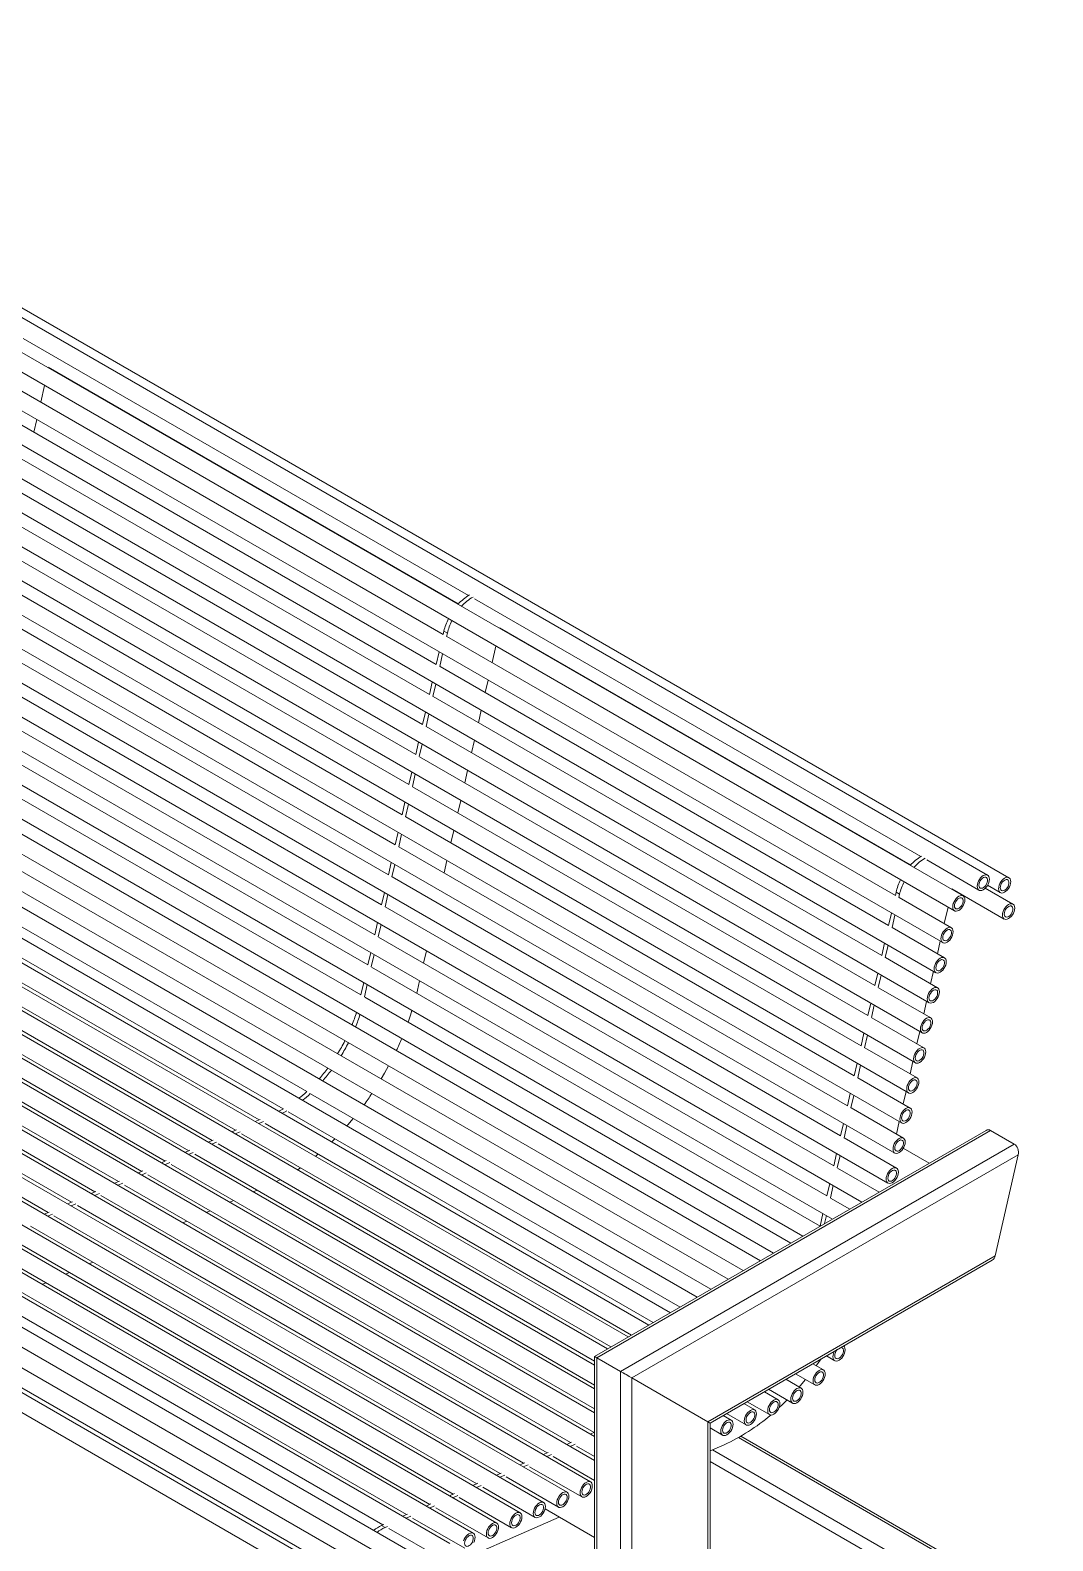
# Model space of a CAD drawing. Header units: inches. Extents: x -2 to 177, y 6 to 130.
# Drawn here: x 149.85 to 171.63, y 44.37 to 76.55 of the extents above; entities that cross this region are included whole.
import ezdxf

# ---------------------------------------------------------------- set-up
doc = ezdxf.new("R2010")
doc.units = ezdxf.units.IN
doc.layers.add('ZANO_R', color=7, linetype='Continuous', lineweight=0)

msp = doc.modelspace()

# ---------------------------------------------------------------- linework, layer by layer
at = {"layer": 'ZANO_R'}
for p, q in [((170.2392, 58.54902), (139.05989, 76.54845)), ((170.69385, 58.4957), (139.51454, 76.49513)), ((169.7182, 58.10916), (138.53889, 76.10859)), ((138.35518, 75.79036), (169.53448, 57.79093)), ((138.10426, 75.11196), (169.28357, 57.11253)), ((137.95837, 74.47177), (169.13768, 56.47234)), ((137.81248, 73.83158), (168.99178, 55.83215)), ((137.66658, 73.19139), (168.84589, 55.19196)), ((137.52069, 72.5512), (168.7, 54.55177)), ((137.3748, 71.91101), (168.55411, 53.91158)), ((137.22891, 71.27082), (168.40822, 53.27139)), ((137.08302, 70.63063), (168.26233, 52.6312)), ((136.93713, 69.99044), (168.11644, 51.99101)), ((149.69615, 69.98399), (159.18399, 64.50677)), ((136.79124, 69.35025), (167.56197, 51.58669)), ((158.64283, 63.67958), (149.10793, 69.18396)), ((150.23469, 69.36924), (158.96758, 64.32786)), ((150.23666, 69.35561), (150.23918, 69.36665)), ((150.07086, 68.62807), (150.15121, 68.98065)), ((136.64535, 68.71006), (166.93454, 51.22448)), ((158.49694, 63.03939), (148.96204, 68.54377)), ((149.92497, 67.98788), (149.98541, 68.25312)), ((136.49945, 68.06987), (166.30712, 50.86228)), ((158.35105, 62.3992), (148.81615, 67.90358)), ((136.35362, 67.43079), (165.68068, 50.50064)), ((158.20516, 61.75901), (148.67026, 67.26339)), ((165.39867, 50.33784), (136.32181, 67.12356)), ((136.1381, 66.80533), (165.03119, 50.1257)), ((158.05927, 61.11882), (148.52437, 66.6232)), ((164.71366, 49.94239), (135.98727, 66.52578)), ((164.05478, 49.56203), (135.56384, 66.0095)), ((135.80356, 66.20755), (164.34617, 49.73025)), ((157.91338, 60.47863), (148.37848, 65.98301)), ((163.02422, 48.9671), (134.59833, 65.37702)), ((163.48136, 49.231), (135.08963, 65.62119)), ((157.76749, 59.83844), (148.23258, 65.34282)), ((162.58482, 48.71344), (134.09886, 65.15804)), ((161.86808, 48.11258), (133.0999, 64.7201)), ((162.14543, 48.45979), (133.59938, 64.93907)), ((157.6216, 59.19825), (148.08669, 64.70263)), ((161.86808, 47.60526), (132.60043, 64.50112)), ((159.30977, 64.43417), (168.81617, 58.94623)), ((161.86808, 46.59064), (131.60148, 64.06317)), ((161.86808, 47.09795), (132.10095, 64.28215)), ((157.4757, 58.55806), (147.9408, 64.06244)), ((161.86808, 46.08332), (131.102, 63.8442)), ((158.65815, 63.74677), (158.64279, 63.67936)), ((158.73238, 63.70391), (158.65815, 63.74677)), ((159.84832, 63.81941), (168.59975, 58.76732)), ((159.85028, 63.80578), (159.8528, 63.81683)), ((161.28236, 45.40682), (130.10305, 63.40625)), ((161.78183, 45.62579), (130.60252, 63.62523)), ((157.32981, 57.91787), (147.79491, 63.42225)), ((158.73238, 63.70391), (158.71702, 63.63651)), ((168.27501, 58.11904), (158.72155, 63.63414)), ((159.68448, 63.07825), (159.76483, 63.43083)), ((160.78288, 45.18785), (129.60357, 63.18728)), ((158.55739, 63.30462), (158.49689, 63.03917)), ((158.63162, 63.26177), (158.57113, 62.99632)), ((159.78393, 44.7499), (128.60462, 62.74933)), ((160.2834, 44.96887), (129.1041, 62.96831)), ((157.18392, 57.27768), (147.64902, 62.78206)), ((168.12912, 57.47885), (158.57566, 62.99395)), ((159.28445, 44.53093), (128.10514, 62.53036)), ((158.4115, 62.66443), (158.351, 62.39898)), ((158.48573, 62.62158), (158.42524, 62.35613)), ((159.53859, 62.43806), (159.59904, 62.70329)), ((158.78498, 44.31195), (127.60567, 62.31138)), ((157.03803, 56.63749), (147.50313, 62.14187)), ((167.98323, 56.83866), (158.42977, 62.35376)), ((158.26104, 43.9588), (127.08173, 61.95823)), ((158.2656, 62.02424), (158.20511, 61.75879)), ((158.33984, 61.98139), (158.27935, 61.71594)), ((159.3927, 61.79787), (159.45314, 62.0631)), ((126.89802, 61.64), (158.07733, 43.64057)), ((156.89237, 55.99831), (147.3573, 61.50279)), ((167.83734, 56.19847), (158.28388, 61.71357)), ((158.11971, 61.38405), (158.05922, 61.1186)), ((158.19395, 61.3412), (158.13346, 61.07575)), ((159.24681, 61.15768), (159.30725, 61.42291)), ((126.57819, 60.96048), (157.7575, 42.96105)), ((167.69145, 55.55828), (158.13799, 61.07338)), ((157.97382, 60.74386), (157.91333, 60.47841)), ((158.04806, 60.70101), (157.98756, 60.43556)), ((159.10092, 60.51749), (159.16136, 60.78272)), ((126.6457, 60.39177), (157.82501, 42.39234)), ((167.54556, 54.91809), (157.9921, 60.43319)), ((157.82793, 60.10367), (157.76744, 59.83822)), ((157.90217, 60.06082), (157.84167, 59.79537)), ((158.95503, 59.8773), (159.01547, 60.14253)), ((167.39967, 54.2779), (157.8462, 59.793)), ((146.20009, 59.44504), (155.73746, 53.93923)), ((157.68204, 59.46348), (157.62155, 59.19803)), ((157.75627, 59.42063), (157.69578, 59.15518)), ((158.80914, 59.23711), (158.86958, 59.50234)), ((145.72589, 59.05673), (155.23118, 53.56944)), ((167.25377, 53.63771), (157.70031, 59.15281)), ((144.73511, 58.59358), (154.22124, 53.11735)), ((145.23458, 58.81255), (154.72071, 53.33633)), ((157.53615, 58.82329), (157.47565, 58.55784)), ((157.61038, 58.78044), (157.54989, 58.51499)), ((158.66324, 58.59692), (158.72369, 58.86215)), ((168.94194, 58.87363), (170.05549, 58.23079)), ((144.23563, 58.37461), (153.72176, 52.89838)), ((167.10788, 52.99752), (157.55442, 58.51262)), ((169.48049, 58.25888), (170.59404, 57.61604)), ((169.48246, 58.24524), (169.48498, 58.25629)), ((170.77775, 57.93427), (170.19048, 58.2733)), ((170.23791, 58.33462), (170.51014, 58.17746)), ((143.23668, 57.93666), (152.72281, 52.46043)), ((143.73615, 58.15563), (153.22229, 52.67941)), ((157.39026, 58.1831), (157.32976, 57.91765)), ((157.46449, 58.14025), (157.404, 57.8748)), ((168.29033, 58.18623), (168.27496, 58.11882)), ((168.36456, 58.14338), (168.29033, 58.18623)), ((168.36456, 58.14338), (168.3492, 58.07597)), ((169.46728, 57.43076), (168.35373, 58.0736)), ((142.7372, 57.71769), (152.22333, 52.24146)), ((166.96199, 52.35733), (157.40853, 57.87243)), ((168.18957, 57.74408), (168.12907, 57.47863)), ((168.2638, 57.70123), (168.20331, 57.43578)), ((169.31666, 57.51771), (169.39701, 57.87029)), ((141.73825, 57.27974), (151.22438, 51.80351)), ((142.23773, 57.49871), (151.72386, 52.02248)), ((157.24436, 57.54291), (157.18387, 57.27746)), ((157.3186, 57.50006), (157.25811, 57.23461)), ((169.32139, 56.79057), (168.20784, 57.43341)), ((141.23877, 57.06076), (150.72491, 51.58454)), ((166.8161, 51.71714), (157.26264, 57.23224)), ((168.04367, 57.10389), (167.98318, 56.83844)), ((168.11791, 57.06104), (168.05742, 56.79559)), ((169.17077, 56.87752), (169.23121, 57.14275)), ((140.7393, 56.84179), (150.22543, 51.36556)), ((157.09847, 56.90272), (157.03798, 56.63727)), ((157.17271, 56.85987), (157.11222, 56.59442)), ((158.22557, 56.67635), (158.28601, 56.94158)), ((169.1755, 56.15038), (168.06195, 56.79322)), ((166.67021, 51.07695), (157.11675, 56.59205)), ((167.89778, 56.4637), (167.83729, 56.19825)), ((167.97202, 56.42085), (167.91153, 56.1554)), ((169.02488, 56.23733), (169.08532, 56.50256)), ((156.95258, 56.26254), (156.89232, 55.99811)), ((157.02682, 56.21968), (156.96656, 55.95525)), ((158.07931, 56.03637), (158.09464, 56.10181)), ((158.09464, 56.10181), (158.14012, 56.30139)), ((169.0296, 55.51019), (167.91606, 56.15303)), ((166.04816, 50.71278), (156.97092, 55.95296)), ((167.75189, 55.82351), (167.6914, 55.55806)), ((167.82613, 55.78066), (167.76564, 55.51521)), ((168.87899, 55.59714), (168.93943, 55.86237)), ((168.88371, 54.87), (167.77017, 55.51284)), ((167.606, 55.18332), (167.54551, 54.91787)), ((167.68024, 55.14047), (167.61974, 54.87502)), ((168.7331, 54.95695), (168.79354, 55.22218)), ((168.73782, 54.22981), (167.62427, 54.87265)), ((167.46011, 54.54313), (167.39962, 54.27768)), ((167.53435, 54.50028), (167.47385, 54.23483)), ((168.58721, 54.31676), (168.64765, 54.58199)), ((168.59193, 53.58962), (167.47838, 54.23246)), ((155.81371, 53.89521), (163.6873, 49.34989)), ((167.31422, 53.90295), (167.25372, 53.63749)), ((167.38845, 53.86009), (167.32796, 53.59464)), ((168.44131, 53.67657), (168.50176, 53.9418)), ((155.33951, 53.50691), (163.11387, 49.01886)), ((168.44604, 52.94943), (167.33249, 53.59227)), ((154.24316, 53.12696), (154.13949, 53.08151)), ((154.74264, 53.34594), (154.63897, 53.30049)), ((154.81687, 53.30308), (154.7132, 53.25763)), ((154.8482, 53.26273), (162.65674, 48.75496)), ((170.20781, 53.1141), (161.86808, 48.29968)), ((161.91728, 48.27128), (170.30234, 53.11187)), ((167.16833, 53.26276), (167.10783, 52.9973)), ((167.24256, 53.2199), (167.18207, 52.95445)), ((168.29542, 53.03638), (168.35587, 53.30161)), ((170.80714, 52.82045), (170.30234, 53.11187)), ((153.74368, 52.90799), (153.64002, 52.86254)), ((153.81792, 52.86513), (153.71425, 52.81968)), ((153.84925, 52.82478), (161.86808, 48.19561)), ((154.3174, 53.08411), (154.21373, 53.03866)), ((154.34873, 53.04375), (162.21734, 48.5013)), ((156.26905, 52.86678), (156.33525, 52.93207)), ((162.42209, 47.97986), (170.80714, 52.82045)), ((168.30015, 52.30924), (167.1866, 52.95208)), ((170.85857, 52.76996), (170.85869, 52.7699)), ((170.85862, 52.76988), (170.85869, 52.7699)), ((170.85869, 52.7699), (170.85879, 52.76962)), ((152.74473, 52.47004), (152.64106, 52.42459)), ((153.24421, 52.68902), (153.14054, 52.64357)), ((153.31844, 52.64616), (153.21478, 52.60071)), ((153.34978, 52.60581), (161.86808, 47.68829)), ((162.65964, 47.8427), (170.88993, 52.59394)), ((167.02243, 52.62257), (166.96194, 52.35712)), ((167.09667, 52.57971), (167.03618, 52.31426)), ((168.99646, 52.4148), (168.44398, 52.73374)), ((170.39953, 50.44203), (170.88993, 52.59394)), ((170.89172, 52.68383), (170.89822, 52.6669)), ((170.89413, 52.66597), (170.89822, 52.6669)), ((170.89822, 52.6669), (170.89504, 52.65296)), ((152.24526, 52.25107), (152.14159, 52.20562)), ((152.31949, 52.20821), (152.21582, 52.16276)), ((152.35082, 52.16786), (161.85551, 46.68092)), ((152.81897, 52.42719), (152.7153, 52.38174)), ((152.8503, 52.38683), (161.86808, 47.18098)), ((167.92945, 51.79883), (167.04071, 52.31189)), ((151.2463, 51.81312), (151.14264, 51.76767)), ((151.74578, 52.03209), (151.64211, 51.98665)), ((151.82002, 51.98924), (151.71635, 51.94379)), ((151.85135, 51.94889), (161.35604, 46.46195)), ((154.59617, 51.80325), (154.67792, 51.83909)), ((166.87654, 51.98238), (166.81605, 51.71693)), ((166.95078, 51.93952), (166.89029, 51.67407)), ((150.74683, 51.59415), (150.64316, 51.5487)), ((150.82106, 51.55129), (150.7174, 51.50584)), ((150.8524, 51.51094), (160.35709, 46.024)), ((151.32054, 51.77027), (151.21687, 51.72482)), ((151.35187, 51.72991), (160.85656, 46.24297)), ((154.0967, 51.58427), (154.17844, 51.62011)), ((167.30202, 51.43663), (166.89482, 51.6717)), ((150.24735, 51.37517), (150.14368, 51.32972)), ((150.32159, 51.33232), (150.21792, 51.28687)), ((150.35292, 51.29197), (159.85761, 45.80502)), ((153.09775, 51.14633), (153.17949, 51.18216)), ((153.59722, 51.3653), (153.67897, 51.40114)), ((166.73065, 51.34219), (166.67016, 51.07674)), ((166.80489, 51.29933), (166.76561, 51.12696)), ((149.35397, 50.85402), (158.85866, 45.36708)), ((149.85344, 51.07299), (159.35813, 45.58605)), ((148.85449, 50.63504), (158.35918, 45.1481)), ((147.85554, 50.1971), (157.36023, 44.71016)), ((148.35502, 50.41607), (157.85971, 44.92913)), ((151.09984, 50.27043), (151.18159, 50.30627)), ((164.278, 46.90814), (170.39953, 50.44203)), ((164.3272, 46.87972), (170.33929, 50.35043)), ((150.60037, 50.05146), (150.68211, 50.0873)), ((150.10089, 49.83248), (150.18264, 49.86832)), ((156.74834, 43.96791), (147.19548, 49.48265)), ((156.70677, 43.46217), (147.26299, 48.91394)), ((161.86808, 48.29968), (161.86808, 35.84267)), ((162.42209, 47.97986), (161.91728, 48.27128)), ((161.91728, 35.73392), (161.91728, 48.27128)), ((166.80558, 48.31046), (166.98287, 48.20812)), ((162.42209, 35.4425), (162.42209, 47.97986)), ((166.74315, 48.01007), (166.51419, 48.14224)), ((164.278, 46.90814), (162.65964, 47.8427)), ((162.65964, 35.57967), (162.65964, 47.8427)), ((166.26894, 47.62176), (165.94077, 47.81121)), ((166.1467, 47.9301), (166.55944, 47.69183)), ((165.11615, 47.33517), (165.59393, 47.05935)), ((165.77764, 47.37758), (165.48363, 47.54731)), ((165.57328, 47.59907), (166.08523, 47.30353)), ((164.77869, 46.93964), (164.60484, 47.04)), ((164.67675, 47.08151), (165.09445, 46.84038)), ((165.27816, 47.15861), (165.04423, 47.29366)), ((161.86808, 46.68643), (161.77377, 46.64508)), ((164.3272, 46.87972), (164.278, 46.90814)), ((164.278, 38.38274), (164.278, 46.90814)), ((164.3272, 38.54829), (164.3272, 46.87972)), ((164.3272, 46.77599), (164.59498, 46.62141)), ((161.37796, 46.47156), (161.27429, 46.42611)), ((161.4522, 46.4287), (161.34853, 46.38325)), ((161.48353, 46.38835), (161.86808, 46.16635)), ((161.86808, 46.61103), (161.848, 46.60223)), ((164.3272, 46.28604), (164.63028, 46.41892)), ((164.93355, 46.57055), (171.45982, 42.80301)), ((171.62778, 42.76285), (164.98301, 46.59879)), ((160.37901, 46.03361), (160.27534, 45.98816)), ((160.87848, 46.25258), (160.77481, 46.20713)), ((160.95272, 46.20973), (160.84905, 46.16428)), ((160.98405, 46.16937), (161.86808, 45.65904)), ((164.3272, 46.06345), (170.16343, 42.69426)), ((164.3781, 46.30836), (170.4502, 42.80301)), ((159.87953, 45.81463), (159.77586, 45.76919)), ((159.95377, 45.77178), (159.8501, 45.72633)), ((159.9851, 45.73143), (161.09865, 45.08859)), ((160.45324, 45.99075), (160.34958, 45.9453)), ((160.48457, 45.9504), (161.59812, 45.30756)), ((158.88058, 45.37669), (158.77691, 45.33124)), ((159.38005, 45.59566), (159.27639, 45.55021)), ((159.45429, 45.55281), (159.35062, 45.50736)), ((159.48562, 45.51245), (160.59917, 44.86962)), ((158.3811, 45.15771), (158.27743, 45.11227)), ((158.45534, 45.11486), (158.35167, 45.06941)), ((158.48667, 45.07451), (159.60022, 44.43167)), ((158.95482, 45.33383), (158.85115, 45.28838)), ((158.98615, 45.29348), (160.09969, 44.65064)), ((160.81388, 45.05089), (161.86808, 44.44231)), ((157.7373, 43.39699), (161.11427, 44.87748)), ((157.88163, 44.93874), (157.77796, 44.89329)), ((157.95586, 44.89588), (157.8522, 44.85044)), ((157.98719, 44.85553), (159.10074, 44.2127)), ((157.38215, 44.71977), (157.32956, 44.69671)), ((157.40379, 44.65385), (157.32956, 44.69671)), ((157.45639, 44.67691), (157.40379, 44.65385)), ((157.48772, 44.63656), (158.60127, 43.99372))]:
    msp.add_line(p, q, dxfattribs=at)
at = {"layer": 'ZANO_R', "flags": 128}
for points in [[(170.01743, 58.31491), (170.02069, 58.28341), (170.0303, 58.25724), (170.04578, 58.23773), (170.06635, 58.22585), (170.09098, 58.2222), (170.11844, 58.22696), (170.14735, 58.23989), (170.17626, 58.26034), (170.20371, 58.28728), (170.22835, 58.31938), (170.24892, 58.35501), (170.2644, 58.39238), (170.274, 58.42964), (170.27726, 58.4649), (170.274, 58.49641), (170.2644, 58.52257), (170.24892, 58.54208), (170.22835, 58.55395), (170.20371, 58.55761), (170.17626, 58.55285), (170.14735, 58.53992), (170.11844, 58.51948), (170.09098, 58.49253), (170.06635, 58.46043), (170.04578, 58.42481), (170.0303, 58.38743), (170.02069, 58.35017), (170.01743, 58.31491)], [(170.05455, 58.33634), (170.05799, 58.30941), (170.06806, 58.28846), (170.08401, 58.27503), (170.10465, 58.27012), (170.12847, 58.27409), (170.15368, 58.28665), (170.17842, 58.30687), (170.20086, 58.33325), (170.21933, 58.36383), (170.23246, 58.39635), (170.23928, 58.42838), (170.23928, 58.45757), (170.23246, 58.48173), (170.21933, 58.49908), (170.20086, 58.50834), (170.17842, 58.50881), (170.15368, 58.50047), (170.12847, 58.48392), (170.10465, 58.4604), (170.08401, 58.43166), (170.06806, 58.39981), (170.05799, 58.36723), (170.05455, 58.33634)], [(170.47208, 58.26158), (170.47534, 58.23008), (170.48495, 58.20392), (170.50042, 58.18441), (170.52099, 58.17253), (170.54563, 58.16888), (170.57309, 58.17363), (170.60199, 58.18656), (170.6309, 58.20701), (170.65836, 58.23396), (170.68299, 58.26605), (170.70356, 58.30168), (170.71904, 58.33906), (170.72865, 58.37632), (170.73191, 58.41158), (170.72865, 58.44308), (170.71904, 58.46924), (170.70356, 58.48875), (170.68299, 58.50063), (170.65836, 58.50428), (170.6309, 58.49953), (170.60199, 58.4866), (170.57309, 58.46615), (170.54563, 58.4392), (170.52099, 58.40711), (170.50042, 58.37148), (170.48495, 58.3341), (170.47534, 58.29684), (170.47208, 58.26158)], [(170.5092, 58.28301), (170.51264, 58.25609), (170.52271, 58.23513), (170.53866, 58.2217), (170.5593, 58.21679), (170.58311, 58.22077), (170.60833, 58.23333), (170.63307, 58.25355), (170.65551, 58.27993), (170.67398, 58.31051), (170.68711, 58.34302), (170.69392, 58.37506), (170.69392, 58.40424), (170.68711, 58.42841), (170.67398, 58.44576), (170.65551, 58.45502), (170.63307, 58.45549), (170.60833, 58.44714), (170.58311, 58.4306), (170.5593, 58.40708), (170.53866, 58.37833), (170.52271, 58.34649), (170.51264, 58.31391), (170.5092, 58.28301)], [(169.49643, 57.87504), (169.49968, 57.84354), (169.50929, 57.81738), (169.52477, 57.79787), (169.54534, 57.78599), (169.56997, 57.78234), (169.59743, 57.78709), (169.62634, 57.80002), (169.65525, 57.82047), (169.68271, 57.84742), (169.70734, 57.87951), (169.72791, 57.91514), (169.74339, 57.95252), (169.753, 57.98978), (169.75625, 58.02504), (169.753, 58.05654), (169.74339, 58.0827), (169.72791, 58.10221), (169.70734, 58.11409), (169.68271, 58.11774), (169.65525, 58.11299), (169.62634, 58.10006), (169.59743, 58.07961), (169.56997, 58.05266), (169.54534, 58.02057), (169.52477, 57.98494), (169.50929, 57.94756), (169.49968, 57.91031), (169.49643, 57.87504)], [(169.53354, 57.89647), (169.53699, 57.86955), (169.54705, 57.84859), (169.563, 57.83516), (169.58365, 57.83025), (169.60746, 57.83423), (169.63267, 57.84679), (169.65741, 57.86701), (169.67985, 57.89339), (169.69832, 57.92397), (169.71145, 57.95648), (169.71827, 57.98852), (169.71827, 58.0177), (169.71145, 58.04187), (169.69832, 58.05922), (169.67985, 58.06848), (169.65741, 58.06895), (169.63267, 58.0606), (169.60746, 58.04406), (169.58365, 58.02054), (169.563, 57.99179), (169.54705, 57.95995), (169.53699, 57.92737), (169.53354, 57.89647)], [(170.55598, 57.70016), (170.55924, 57.66866), (170.56885, 57.64249), (170.58433, 57.62298), (170.6049, 57.6111), (170.62953, 57.60745), (170.65699, 57.61221), (170.6859, 57.62514), (170.7148, 57.64559), (170.74226, 57.67253), (170.7669, 57.70463), (170.78747, 57.74026), (170.80294, 57.77763), (170.81255, 57.81489), (170.81581, 57.85015), (170.81255, 57.88166), (170.80294, 57.90782), (170.78747, 57.92733), (170.7669, 57.9392), (170.74226, 57.94286), (170.7148, 57.9381), (170.6859, 57.92517), (170.65699, 57.90473), (170.62953, 57.87778), (170.6049, 57.84568), (170.58433, 57.81006), (170.56885, 57.77268), (170.55924, 57.73542), (170.55598, 57.70016)], [(170.5931, 57.72159), (170.59654, 57.69466), (170.60661, 57.67371), (170.62256, 57.66028), (170.6432, 57.65537), (170.66702, 57.65934), (170.69223, 57.6719), (170.71697, 57.69212), (170.73941, 57.7185), (170.75788, 57.74908), (170.77101, 57.7816), (170.77783, 57.81363), (170.77783, 57.84282), (170.77101, 57.86698), (170.75788, 57.88433), (170.73941, 57.89359), (170.71697, 57.89406), (170.69223, 57.88572), (170.66702, 57.86917), (170.6432, 57.84565), (170.62256, 57.81691), (170.60661, 57.78506), (170.59654, 57.75248), (170.5931, 57.72159)], [(169.24551, 57.19665), (169.24877, 57.16514), (169.25837, 57.13898), (169.27385, 57.11947), (169.29442, 57.10759), (169.31906, 57.10394), (169.34651, 57.1087), (169.37542, 57.12163), (169.40433, 57.14207), (169.43179, 57.16902), (169.45642, 57.20111), (169.47699, 57.23674), (169.49247, 57.27412), (169.50208, 57.31138), (169.50534, 57.34664), (169.50208, 57.37814), (169.49247, 57.40431), (169.47699, 57.42382), (169.45642, 57.4357), (169.43179, 57.43935), (169.40433, 57.43459), (169.37542, 57.42166), (169.34651, 57.40121), (169.31906, 57.37427), (169.29442, 57.34217), (169.27385, 57.30654), (169.25837, 57.26917), (169.24877, 57.23191), (169.24551, 57.19665)], [(169.28263, 57.21807), (169.28607, 57.19115), (169.29614, 57.1702), (169.31209, 57.15677), (169.33273, 57.15186), (169.35654, 57.15583), (169.38176, 57.16839), (169.4065, 57.18861), (169.42894, 57.21499), (169.44741, 57.24557), (169.46054, 57.27809), (169.46735, 57.31012), (169.46735, 57.33931), (169.46054, 57.36347), (169.44741, 57.38082), (169.42894, 57.39008), (169.4065, 57.39055), (169.38176, 57.38221), (169.35654, 57.36566), (169.33273, 57.34214), (169.31209, 57.31339), (169.29614, 57.28155), (169.28607, 57.24897), (169.28263, 57.21807)], [(169.09962, 56.55646), (169.10288, 56.52495), (169.11248, 56.49879), (169.12796, 56.47928), (169.14853, 56.4674), (169.17316, 56.46375), (169.20062, 56.46851), (169.22953, 56.48144), (169.25844, 56.50188), (169.2859, 56.52883), (169.31053, 56.56092), (169.3311, 56.59655), (169.34658, 56.63393), (169.35619, 56.67119), (169.35945, 56.70645), (169.35619, 56.73795), (169.34658, 56.76412), (169.3311, 56.78363), (169.31053, 56.79551), (169.2859, 56.79916), (169.25844, 56.7944), (169.22953, 56.78147), (169.20062, 56.76102), (169.17316, 56.73408), (169.14853, 56.70198), (169.12796, 56.66635), (169.11248, 56.62898), (169.10288, 56.59172), (169.09962, 56.55646)], [(169.13674, 56.57788), (169.14018, 56.55096), (169.15025, 56.53001), (169.16619, 56.51658), (169.18684, 56.51167), (169.21065, 56.51564), (169.23586, 56.5282), (169.26061, 56.54842), (169.28305, 56.5748), (169.30151, 56.60538), (169.31464, 56.6379), (169.32146, 56.66993), (169.32146, 56.69912), (169.31464, 56.72328), (169.30151, 56.74064), (169.28305, 56.74989), (169.26061, 56.75036), (169.23586, 56.74202), (169.21065, 56.72547), (169.18684, 56.70195), (169.16619, 56.6732), (169.15025, 56.64136), (169.14018, 56.60878), (169.13674, 56.57788)], [(168.95373, 55.91627), (168.95698, 55.88477), (168.96659, 55.8586), (168.98207, 55.83909), (169.00264, 55.82722), (169.02727, 55.82356), (169.05473, 55.82832), (169.08364, 55.84125), (169.11255, 55.8617), (169.14001, 55.88864), (169.16464, 55.92074), (169.18521, 55.95636), (169.20069, 55.99374), (169.2103, 56.031), (169.21355, 56.06626), (169.2103, 56.09776), (169.20069, 56.12393), (169.18521, 56.14344), (169.16464, 56.15532), (169.14001, 56.15897), (169.11255, 56.15421), (169.08364, 56.14129), (169.05473, 56.12083), (169.02727, 56.09389), (169.00264, 56.0618), (168.98207, 56.02617), (168.96659, 55.98879), (168.95698, 55.95153), (168.95373, 55.91627)], [(168.99084, 55.9377), (168.99429, 55.91077), (169.00435, 55.88982), (169.0203, 55.87639), (169.04095, 55.87148), (169.06476, 55.87545), (169.08997, 55.88801), (169.11472, 55.90823), (169.13715, 55.93461), (169.15562, 55.96519), (169.16875, 55.99771), (169.17557, 56.02974), (169.17557, 56.05893), (169.16875, 56.08309), (169.15562, 56.10044), (169.13715, 56.1097), (169.11472, 56.11017), (169.08997, 56.10183), (169.06476, 56.08528), (169.04095, 56.06176), (169.0203, 56.03302), (169.00435, 56.00117), (168.99429, 55.96859), (168.99084, 55.9377)], [(157.89486, 55.41958), (157.94589, 55.56837), (157.97847, 55.6703)], [(168.80784, 55.27608), (168.81109, 55.24458), (168.8207, 55.21841), (168.83618, 55.1989), (168.85675, 55.18703), (168.88138, 55.18337), (168.90884, 55.18813), (168.93775, 55.20106), (168.96666, 55.22151), (168.99412, 55.24845), (169.01875, 55.28055), (169.03932, 55.31618), (169.0548, 55.35356), (169.06441, 55.39081), (169.06766, 55.42607), (169.06441, 55.45758), (169.0548, 55.48374), (169.03932, 55.50325), (169.01875, 55.51513), (168.99412, 55.51878), (168.96666, 55.51402), (168.93775, 55.5011), (168.90884, 55.48065), (168.88138, 55.4537), (168.85675, 55.42161), (168.83618, 55.38598), (168.8207, 55.3486), (168.81109, 55.31134), (168.80784, 55.27608)], [(168.84495, 55.29751), (168.84839, 55.27058), (168.85846, 55.24963), (168.87441, 55.2362), (168.89506, 55.23129), (168.91887, 55.23526), (168.94408, 55.24782), (168.96882, 55.26805), (168.99126, 55.29442), (169.00973, 55.325), (169.02286, 55.35752), (169.02968, 55.38956), (169.02968, 55.41874), (169.02286, 55.4429), (169.00973, 55.46026), (168.99126, 55.46951), (168.96882, 55.46998), (168.94408, 55.46164), (168.91887, 55.44509), (168.89506, 55.42157), (168.87441, 55.39283), (168.85846, 55.36098), (168.84839, 55.3284), (168.84495, 55.29751)], [(168.66194, 54.63589), (168.6652, 54.60439), (168.67481, 54.57822), (168.69029, 54.55871), (168.71086, 54.54684), (168.73549, 54.54318), (168.76295, 54.54794), (168.79186, 54.56087), (168.82077, 54.58132), (168.84823, 54.60826), (168.87286, 54.64036), (168.89343, 54.67599), (168.90891, 54.71337), (168.91851, 54.75062), (168.92177, 54.78588), (168.91851, 54.81739), (168.90891, 54.84355), (168.89343, 54.86306), (168.87286, 54.87494), (168.84823, 54.87859), (168.82077, 54.87383), (168.79186, 54.86091), (168.76295, 54.84046), (168.73549, 54.81351), (168.71086, 54.78142), (168.69029, 54.74579), (168.67481, 54.70841), (168.6652, 54.67115), (168.66194, 54.63589)], [(168.69906, 54.65732), (168.7025, 54.63039), (168.71257, 54.60944), (168.72852, 54.59601), (168.74917, 54.5911), (168.77298, 54.59507), (168.79819, 54.60763), (168.82293, 54.62786), (168.84537, 54.65423), (168.86384, 54.68482), (168.87697, 54.71733), (168.88379, 54.74937), (168.88379, 54.77855), (168.87697, 54.80271), (168.86384, 54.82007), (168.84537, 54.82932), (168.82293, 54.8298), (168.79819, 54.82145), (168.77298, 54.8049), (168.74917, 54.78138), (168.72852, 54.75264), (168.71257, 54.72079), (168.7025, 54.68821), (168.69906, 54.65732)], [(157.32188, 54.20957), (157.39534, 54.33544), (157.47858, 54.48573)], [(168.51605, 53.9957), (168.51931, 53.9642), (168.52892, 53.93803), (168.5444, 53.91853), (168.56497, 53.90665), (168.5896, 53.90299), (168.61706, 53.90775), (168.64597, 53.92068), (168.67487, 53.94113), (168.70233, 53.96807), (168.72697, 54.00017), (168.74754, 54.0358), (168.76301, 54.07318), (168.77262, 54.11043), (168.77588, 54.14569), (168.77262, 54.1772), (168.76301, 54.20336), (168.74754, 54.22287), (168.72697, 54.23475), (168.70233, 54.2384), (168.67487, 54.23364), (168.64597, 54.22072), (168.61706, 54.20027), (168.5896, 54.17332), (168.56497, 54.14123), (168.5444, 54.1056), (168.52892, 54.06822), (168.51931, 54.03096), (168.51605, 53.9957)], [(168.55317, 54.01713), (168.55661, 53.9902), (168.56668, 53.96925), (168.58263, 53.95582), (168.60327, 53.95091), (168.62709, 53.95488), (168.6523, 53.96745), (168.67704, 53.98767), (168.69948, 54.01404), (168.71795, 54.04463), (168.73108, 54.07714), (168.7379, 54.10918), (168.7379, 54.13836), (168.73108, 54.16252), (168.71795, 54.17988), (168.69948, 54.18913), (168.67704, 54.18961), (168.6523, 54.18126), (168.62709, 54.16471), (168.60327, 54.14119), (168.58263, 54.11245), (168.56668, 54.0806), (168.55661, 54.04802), (168.55317, 54.01713)], [(155.24086, 53.57482), (155.17349, 53.53874), (155.1368, 53.52041)], [(155.3151, 53.53197), (155.24773, 53.49588), (155.21104, 53.47755)], [(168.37016, 53.35551), (168.37342, 53.32401), (168.38303, 53.29785), (168.3985, 53.27834), (168.41907, 53.26646), (168.44371, 53.2628), (168.47117, 53.26756), (168.50007, 53.28049), (168.52898, 53.30094), (168.55644, 53.32788), (168.58107, 53.35998), (168.60165, 53.39561), (168.61712, 53.43299), (168.62673, 53.47024), (168.62999, 53.5055), (168.62673, 53.53701), (168.61712, 53.56317), (168.60165, 53.58268), (168.58107, 53.59456), (168.55644, 53.59821), (168.52898, 53.59345), (168.50007, 53.58053), (168.47117, 53.56008), (168.44371, 53.53313), (168.41907, 53.50104), (168.3985, 53.46541), (168.38303, 53.42803), (168.37342, 53.39077), (168.37016, 53.35551)], [(168.40728, 53.37694), (168.41072, 53.35001), (168.42079, 53.32906), (168.43674, 53.31563), (168.45738, 53.31072), (168.4812, 53.31469), (168.50641, 53.32726), (168.53115, 53.34748), (168.55359, 53.37386), (168.57206, 53.40444), (168.58519, 53.43695), (168.59201, 53.46899), (168.59201, 53.49817), (168.58519, 53.52233), (168.57206, 53.53969), (168.55359, 53.54894), (168.53115, 53.54942), (168.50641, 53.54107), (168.4812, 53.52452), (168.45738, 53.501), (168.43674, 53.47226), (168.42079, 53.44041), (168.41072, 53.40783), (168.40728, 53.37694)], [(156.59322, 53.20744), (156.61371, 53.23082), (156.72901, 53.36682)], [(168.22427, 52.71532), (168.22753, 52.68382), (168.23714, 52.65765), (168.25261, 52.63815), (168.27318, 52.62627), (168.29782, 52.62261), (168.32528, 52.62737), (168.35418, 52.6403), (168.38309, 52.66075), (168.41055, 52.68769), (168.43518, 52.71979), (168.45575, 52.75542), (168.47123, 52.7928), (168.48084, 52.83005), (168.4841, 52.86531), (168.48084, 52.89682), (168.47123, 52.92298), (168.45575, 52.94249), (168.43518, 52.95437), (168.41055, 52.95802), (168.38309, 52.95326), (168.35418, 52.94034), (168.32528, 52.91989), (168.29782, 52.89294), (168.27318, 52.86085), (168.25261, 52.82522), (168.23714, 52.78784), (168.22753, 52.75058), (168.22427, 52.71532)], [(168.26139, 52.73675), (168.26483, 52.70982), (168.2749, 52.68887), (168.29085, 52.67544), (168.31149, 52.67053), (168.3353, 52.6745), (168.36052, 52.68707), (168.38526, 52.70729), (168.4077, 52.73367), (168.42617, 52.76425), (168.4393, 52.79676), (168.44611, 52.8288), (168.44611, 52.85798), (168.4393, 52.88214), (168.42617, 52.8995), (168.4077, 52.90875), (168.38526, 52.90923), (168.36052, 52.90088), (168.3353, 52.88433), (168.31149, 52.86081), (168.29085, 52.83207), (168.2749, 52.80022), (168.26483, 52.76764), (168.26139, 52.73675)], [(155.92376, 52.55879), (155.96189, 52.59022), (155.98282, 52.60773)], [(155.53723, 52.27461), (155.5511, 52.28375), (155.60383, 52.3192)], [(168.07838, 52.07513), (168.08164, 52.04363), (168.09124, 52.01747), (168.10672, 51.99796), (168.12729, 51.98608), (168.15192, 51.98242), (168.17938, 51.98718), (168.20829, 52.00011), (168.2372, 52.02056), (168.26466, 52.0475), (168.28929, 52.0796), (168.30986, 52.11523), (168.32534, 52.15261), (168.33495, 52.18986), (168.33821, 52.22512), (168.33495, 52.25663), (168.32534, 52.28279), (168.30986, 52.3023), (168.28929, 52.31418), (168.26466, 52.31783), (168.2372, 52.31307), (168.20829, 52.30015), (168.17938, 52.2797), (168.15192, 52.25275), (168.12729, 52.22066), (168.10672, 52.18503), (168.09124, 52.14765), (168.08164, 52.11039), (168.07838, 52.07513)], [(168.1155, 52.09656), (168.11894, 52.06963), (168.12901, 52.04868), (168.14495, 52.03525), (168.1656, 52.03034), (168.18941, 52.03431), (168.21462, 52.04688), (168.23937, 52.0671), (168.26181, 52.09348), (168.28027, 52.12406), (168.29341, 52.15657), (168.30022, 52.18861), (168.30022, 52.21779), (168.29341, 52.24195), (168.28027, 52.25931), (168.26181, 52.26856), (168.23937, 52.26904), (168.21462, 52.26069), (168.18941, 52.24414), (168.1656, 52.22062), (168.14495, 52.19188), (168.12901, 52.16003), (168.11894, 52.12745), (168.1155, 52.09656)], [(155.09381, 52.02328), (155.13596, 52.04377), (155.17137, 52.06154)], [(166.94481, 48.29224), (166.94807, 48.26073), (166.95768, 48.23457), (166.97315, 48.21506), (166.99372, 48.20318), (167.01836, 48.19953), (167.04582, 48.20429), (167.07472, 48.21721), (167.10363, 48.23766), (167.13109, 48.26461), (167.15572, 48.2967), (167.17629, 48.33233), (167.19177, 48.36971), (167.20138, 48.40697), (167.20464, 48.44223), (167.20138, 48.47373), (167.19177, 48.49989), (167.17629, 48.5194), (167.17264, 48.52236)], [(166.98193, 48.31366), (166.98537, 48.28674), (166.99544, 48.26578), (167.01139, 48.25235), (167.03203, 48.24744), (167.05584, 48.25142), (167.08106, 48.26398), (167.1058, 48.2842), (167.12824, 48.31058), (167.14671, 48.34116), (167.15984, 48.37368), (167.16666, 48.40571), (167.16666, 48.43489), (167.15984, 48.45906), (167.14671, 48.47641), (167.12824, 48.48567), (167.11106, 48.48681)], [(166.52138, 47.77595), (166.52464, 47.74445), (166.53424, 47.71829), (166.54972, 47.69878), (166.57029, 47.6869), (166.59493, 47.68325), (166.62238, 47.688), (166.65129, 47.70093), (166.6802, 47.72138), (166.70766, 47.74833), (166.73229, 47.78042), (166.75286, 47.81605), (166.76834, 47.85343), (166.77795, 47.89069), (166.78121, 47.92595), (166.77795, 47.95745), (166.76834, 47.98361), (166.75286, 48.00312), (166.73229, 48.015), (166.70766, 48.01865), (166.6802, 48.0139), (166.65129, 48.00097), (166.62238, 47.98052), (166.59493, 47.95357), (166.57029, 47.92148), (166.54972, 47.88585), (166.53424, 47.84847), (166.52464, 47.81122), (166.52138, 47.77595)], [(166.5585, 47.79738), (166.56194, 47.77046), (166.57201, 47.7495), (166.58795, 47.73607), (166.6086, 47.73116), (166.63241, 47.73514), (166.65763, 47.7477), (166.68237, 47.76792), (166.70481, 47.7943), (166.72328, 47.82488), (166.73641, 47.85739), (166.74322, 47.88943), (166.74322, 47.91861), (166.73641, 47.94278), (166.72328, 47.96013), (166.70481, 47.96939), (166.68237, 47.96986), (166.65763, 47.96151), (166.63241, 47.94497), (166.6086, 47.92145), (166.58795, 47.8927), (166.57201, 47.86086), (166.56194, 47.82828), (166.5585, 47.79738)], [(166.58904, 48.09903), (166.60402, 48.1195), (166.69417, 48.24615)], [(166.04717, 47.38765), (166.05043, 47.35615), (166.06004, 47.32998), (166.07552, 47.31047), (166.09609, 47.2986), (166.12072, 47.29494), (166.14818, 47.2997), (166.17709, 47.31263), (166.206, 47.33308), (166.23345, 47.36002), (166.25809, 47.39212), (166.27866, 47.42775), (166.29414, 47.46513), (166.30374, 47.50238), (166.307, 47.53764), (166.30374, 47.56915), (166.29414, 47.59531), (166.27866, 47.61482), (166.25809, 47.6267), (166.23345, 47.63035), (166.206, 47.62559), (166.17709, 47.61267), (166.14818, 47.59222), (166.12072, 47.56527), (166.09609, 47.53318), (166.07552, 47.49755), (166.06004, 47.46017), (166.05043, 47.42291), (166.04717, 47.38765)], [(166.2254, 47.6469), (166.24589, 47.67028), (166.36119, 47.80628)], [(165.55587, 47.14347), (165.55913, 47.11197), (165.56874, 47.08581), (165.58421, 47.0663), (165.60478, 47.05442), (165.62942, 47.05077), (165.65688, 47.05552), (165.68578, 47.06845), (165.71469, 47.0889), (165.74215, 47.11585), (165.76678, 47.14794), (165.78736, 47.18357), (165.80283, 47.22095), (165.81244, 47.2582), (165.8157, 47.29347), (165.81244, 47.32497), (165.80283, 47.35113), (165.78736, 47.37064), (165.76678, 47.38252), (165.74215, 47.38617), (165.71469, 47.38142), (165.68578, 47.36849), (165.65688, 47.34804), (165.62942, 47.32109), (165.60478, 47.289), (165.58421, 47.25337), (165.56874, 47.21599), (165.55913, 47.17873), (165.55587, 47.14347)], [(165.59299, 47.1649), (165.59643, 47.13798), (165.6065, 47.11702), (165.62245, 47.10359), (165.64309, 47.09868), (165.6669, 47.10265), (165.69212, 47.11522), (165.71686, 47.13544), (165.7393, 47.16182), (165.75777, 47.1924), (165.7709, 47.22491), (165.77772, 47.25695), (165.77772, 47.28613), (165.7709, 47.3103), (165.75777, 47.32765), (165.7393, 47.33691), (165.71686, 47.33738), (165.69212, 47.32903), (165.6669, 47.31249), (165.64309, 47.28897), (165.62245, 47.26022), (165.6065, 47.22837), (165.59643, 47.1958), (165.59299, 47.1649)], [(165.79853, 47.20902), (165.86126, 47.26782), (165.96743, 47.37154)], [(166.08429, 47.40908), (166.08773, 47.38215), (166.0978, 47.3612), (166.11375, 47.34777), (166.1344, 47.34286), (166.15821, 47.34683), (166.18342, 47.35939), (166.20816, 47.37962), (166.2306, 47.40599), (166.24907, 47.43658), (166.2622, 47.46909), (166.26902, 47.50113), (166.26902, 47.53031), (166.2622, 47.55447), (166.24907, 47.57183), (166.2306, 47.58108), (166.20816, 47.58156), (166.18342, 47.57321), (166.15821, 47.55666), (166.1344, 47.53314), (166.11375, 47.5044), (166.0978, 47.47255), (166.08773, 47.43997), (166.08429, 47.40908)], [(165.05639, 46.9245), (165.05965, 46.893), (165.06926, 46.86683), (165.08474, 46.84732), (165.10531, 46.83544), (165.12994, 46.83179), (165.1574, 46.83655), (165.18631, 46.84948), (165.21522, 46.86993), (165.24268, 46.89687), (165.26731, 46.92897), (165.28788, 46.96459), (165.30336, 47.00197), (165.31297, 47.03923), (165.31622, 47.07449), (165.31297, 47.10599), (165.30336, 47.13216), (165.28788, 47.15167), (165.26731, 47.16355), (165.24268, 47.1672), (165.21522, 47.16244), (165.18631, 47.14951), (165.1574, 47.12906), (165.12994, 47.10212), (165.10531, 47.07003), (165.08474, 47.0344), (165.06926, 46.99702), (165.05965, 46.95976), (165.05639, 46.9245)], [(165.09351, 46.94593), (165.09695, 46.919), (165.10702, 46.89805), (165.12297, 46.88462), (165.14362, 46.87971), (165.16743, 46.88368), (165.19264, 46.89624), (165.21738, 46.91646), (165.23982, 46.94284), (165.25829, 46.97342), (165.27142, 47.00594), (165.27824, 47.03797), (165.27824, 47.06716), (165.27142, 47.09132), (165.25829, 47.10868), (165.23982, 47.11793), (165.21738, 47.1184), (165.19264, 47.11006), (165.16743, 47.09351), (165.14362, 47.06999), (165.12297, 47.04125), (165.10702, 47.0094), (165.09695, 46.97682), (165.09351, 46.94593)], [(164.55692, 46.70552), (164.56018, 46.67402), (164.56978, 46.64786), (164.58526, 46.62835), (164.60583, 46.61647), (164.63046, 46.61282), (164.65792, 46.61757), (164.68683, 46.6305), (164.71574, 46.65095), (164.7432, 46.6779), (164.76783, 46.70999), (164.7884, 46.74562), (164.80388, 46.783), (164.81349, 46.82026), (164.81675, 46.85552), (164.81349, 46.88702), (164.80388, 46.91318), (164.7884, 46.93269), (164.76783, 46.94457), (164.7432, 46.94822), (164.71574, 46.94347), (164.68683, 46.93054), (164.65792, 46.91009), (164.63046, 46.88314), (164.60583, 46.85105), (164.58526, 46.81542), (164.56978, 46.77804), (164.56018, 46.74079), (164.55692, 46.70552)], [(164.59404, 46.72695), (164.59748, 46.70003), (164.60755, 46.67907), (164.62349, 46.66564), (164.64414, 46.66073), (164.66795, 46.66471), (164.69317, 46.67727), (164.71791, 46.69749), (164.74035, 46.72387), (164.75882, 46.75445), (164.77195, 46.78696), (164.77876, 46.819), (164.77876, 46.84818), (164.77195, 46.87235), (164.75882, 46.8897), (164.74035, 46.89896), (164.71791, 46.89943), (164.69317, 46.89108), (164.66795, 46.87454), (164.64414, 46.85102), (164.62349, 46.82227), (164.60755, 46.79043), (164.59748, 46.75785), (164.59404, 46.72695)], [(161.06059, 45.17271), (161.06384, 45.14121), (161.07345, 45.11504), (161.08893, 45.09553), (161.1095, 45.08366), (161.13413, 45.08), (161.16159, 45.08476), (161.1905, 45.09769), (161.21941, 45.11814), (161.24687, 45.14508), (161.2715, 45.17718), (161.29207, 45.21281), (161.30755, 45.25019), (161.31716, 45.28744), (161.32041, 45.3227), (161.31716, 45.35421), (161.30755, 45.38037), (161.29207, 45.39988), (161.2715, 45.41176), (161.24687, 45.41541), (161.21941, 45.41065), (161.1905, 45.39773), (161.16159, 45.37728), (161.13413, 45.35033), (161.1095, 45.31824), (161.08893, 45.28261), (161.07345, 45.24523), (161.06384, 45.20797), (161.06059, 45.17271)], [(161.56006, 45.39168), (161.56332, 45.36018), (161.57293, 45.33402), (161.58841, 45.31451), (161.60898, 45.30263), (161.63361, 45.29898), (161.66107, 45.30373), (161.68998, 45.31666), (161.71888, 45.33711), (161.74634, 45.36406), (161.77098, 45.39615), (161.79155, 45.43178), (161.80702, 45.46916), (161.81663, 45.50641), (161.81989, 45.54168), (161.81663, 45.57318), (161.80702, 45.59934), (161.79155, 45.61885), (161.77098, 45.63073), (161.74634, 45.63438), (161.71888, 45.62963), (161.68998, 45.6167), (161.66107, 45.59625), (161.63361, 45.5693), (161.60898, 45.53721), (161.58841, 45.50158), (161.57293, 45.4642), (161.56332, 45.42694), (161.56006, 45.39168)], [(161.59718, 45.41311), (161.60062, 45.38619), (161.61069, 45.36523), (161.62664, 45.3518), (161.64728, 45.34689), (161.6711, 45.35086), (161.69631, 45.36343), (161.72105, 45.38365), (161.74349, 45.41003), (161.76196, 45.44061), (161.77509, 45.47312), (161.78191, 45.50516), (161.78191, 45.53434), (161.77509, 45.55851), (161.76196, 45.57586), (161.74349, 45.58512), (161.72105, 45.58559), (161.69631, 45.57724), (161.6711, 45.5607), (161.64728, 45.53718), (161.62664, 45.50843), (161.61069, 45.47659), (161.60062, 45.44401), (161.59718, 45.41311)], [(160.56111, 44.95373), (160.56437, 44.92223), (160.57398, 44.89607), (160.58945, 44.87656), (160.61002, 44.86468), (160.63466, 44.86103), (160.66212, 44.86578), (160.69102, 44.87871), (160.71993, 44.89916), (160.74739, 44.92611), (160.77202, 44.9582), (160.7926, 44.99383), (160.80807, 45.03121), (160.81768, 45.06847), (160.82094, 45.10373), (160.81768, 45.13523), (160.80807, 45.16139), (160.7926, 45.1809), (160.77202, 45.19278), (160.74739, 45.19644), (160.71993, 45.19168), (160.69102, 45.17875), (160.66212, 45.1583), (160.63466, 45.13135), (160.61002, 45.09926), (160.58945, 45.06363), (160.57398, 45.02625), (160.56437, 44.989), (160.56111, 44.95373)], [(160.59823, 44.97516), (160.60167, 44.94824), (160.61174, 44.92728), (160.62769, 44.91385), (160.64833, 44.90894), (160.67214, 44.91292), (160.69736, 44.92548), (160.7221, 44.9457), (160.74454, 44.97208), (160.76301, 45.00266), (160.77614, 45.03518), (160.78296, 45.06721), (160.78296, 45.09639), (160.77614, 45.12056), (160.76301, 45.13791), (160.74454, 45.14717), (160.7221, 45.14764), (160.69736, 45.13929), (160.67214, 45.12275), (160.64833, 45.09923), (160.62769, 45.07048), (160.61174, 45.03864), (160.60167, 45.00606), (160.59823, 44.97516)], [(161.09771, 45.19414), (161.10115, 45.16721), (161.11121, 45.14626), (161.12716, 45.13283), (161.14781, 45.12792), (161.17162, 45.13189), (161.19683, 45.14445), (161.22158, 45.16467), (161.24401, 45.19105), (161.26248, 45.22163), (161.27561, 45.25415), (161.28243, 45.28619), (161.28243, 45.31537), (161.27561, 45.33953), (161.26248, 45.35689), (161.24401, 45.36614), (161.22158, 45.36661), (161.19683, 45.35827), (161.17162, 45.34172), (161.14781, 45.3182), (161.12716, 45.28946), (161.11121, 45.25761), (161.10115, 45.22503), (161.09771, 45.19414)], [(159.56216, 44.51579), (159.56542, 44.48428), (159.57502, 44.45812), (159.5905, 44.43861), (159.61107, 44.42673), (159.6357, 44.42308), (159.66316, 44.42784), (159.69207, 44.44076), (159.72098, 44.46121), (159.74844, 44.48816), (159.77307, 44.52025), (159.79364, 44.55588), (159.80912, 44.59326), (159.81873, 44.63052), (159.82199, 44.66578), (159.81873, 44.69728), (159.80912, 44.72345), (159.79364, 44.74296), (159.77307, 44.75483), (159.74844, 44.75849), (159.72098, 44.75373), (159.69207, 44.7408), (159.66316, 44.72035), (159.6357, 44.69341), (159.61107, 44.66131), (159.5905, 44.62568), (159.57502, 44.58831), (159.56542, 44.55105), (159.56216, 44.51579)], [(160.06164, 44.73476), (160.06489, 44.70326), (160.0745, 44.6771), (160.08998, 44.65759), (160.11055, 44.64571), (160.13518, 44.64206), (160.16264, 44.64681), (160.19155, 44.65974), (160.22046, 44.68019), (160.24792, 44.70714), (160.27255, 44.73923), (160.29312, 44.77486), (160.3086, 44.81224), (160.3182, 44.84949), (160.32146, 44.88476), (160.3182, 44.91626), (160.3086, 44.94242), (160.29312, 44.96193), (160.27255, 44.97381), (160.24792, 44.97746), (160.22046, 44.9727), (160.19155, 44.95978), (160.16264, 44.93933), (160.13518, 44.91238), (160.11055, 44.88029), (160.08998, 44.84466), (160.0745, 44.80728), (160.06489, 44.77002), (160.06164, 44.73476)], [(160.09875, 44.75619), (160.10219, 44.72926), (160.11226, 44.70831), (160.12821, 44.69488), (160.14886, 44.68997), (160.17267, 44.69394), (160.19788, 44.70651), (160.22262, 44.72673), (160.24506, 44.75311), (160.26353, 44.78369), (160.27666, 44.8162), (160.28348, 44.84824), (160.28348, 44.87742), (160.27666, 44.90158), (160.26353, 44.91894), (160.24506, 44.92819), (160.22262, 44.92867), (160.19788, 44.92032), (160.17267, 44.90377), (160.14886, 44.88026), (160.12821, 44.85151), (160.11226, 44.81966), (160.10219, 44.78709), (160.09875, 44.75619)], [(159.29417, 44.33691), (159.30965, 44.37429), (159.31925, 44.41155), (159.32251, 44.44681), (159.31925, 44.47831), (159.30965, 44.50447), (159.29417, 44.52398), (159.2736, 44.53586), (159.24896, 44.53951), (159.2215, 44.53476), (159.1926, 44.52183), (159.16369, 44.50138), (159.13623, 44.47443), (159.1116, 44.44234), (159.09103, 44.40671), (159.07555, 44.36933)], [(159.0998, 44.31824), (159.10324, 44.29132), (159.11331, 44.27036), (159.12926, 44.25693), (159.1499, 44.25202), (159.17372, 44.256), (159.19893, 44.26856), (159.22367, 44.28878), (159.24611, 44.31516), (159.26458, 44.34574), (159.27771, 44.37825), (159.28453, 44.41029), (159.28453, 44.43947), (159.27771, 44.46364), (159.26458, 44.48099), (159.24611, 44.49025), (159.22367, 44.49072), (159.19893, 44.48237), (159.17372, 44.46583), (159.1499, 44.44231), (159.12926, 44.41356), (159.11331, 44.38172), (159.10324, 44.34914), (159.0998, 44.31824)], [(159.59928, 44.53721), (159.60272, 44.51029), (159.61279, 44.48934), (159.62873, 44.47591), (159.64938, 44.471), (159.67319, 44.47497), (159.6984, 44.48753), (159.72315, 44.50775), (159.74559, 44.53413), (159.76405, 44.56471), (159.77719, 44.59723), (159.784, 44.62926), (159.784, 44.65845), (159.77719, 44.68261), (159.76405, 44.69996), (159.74559, 44.70922), (159.72315, 44.70969), (159.6984, 44.70135), (159.67319, 44.6848), (159.64938, 44.66128), (159.62873, 44.63253), (159.61279, 44.60069), (159.60272, 44.56811), (159.59928, 44.53721)]]:
    msp.add_lwpolyline(points, dxfattribs=at)
at = {"layer": 'ZANO_R'}
for centre, radius, start, end in [((159.68785, 63.67466), 0.97245, 119.843145, 138.449163), ((159.76208, 63.63181), 0.97245, 119.843145, 138.449163), ((159.86916, 63.46332), 1.24374, 153.704587, 166.826544), ((159.94339, 63.42047), 1.24374, 153.704587, 166.826544), ((169.32003, 58.11412), 0.97245, 119.843145, 138.449163), ((169.39426, 58.07127), 0.97245, 119.843145, 138.449163), ((169.50134, 57.90278), 1.24374, 153.704587, 166.826544), ((169.57557, 57.85993), 1.24374, 153.704587, 166.826544), ((153.26857, 56.72743), 3.69606, 338.260607, 342.707113), ((153.3428, 56.68458), 3.69606, 338.260607, 342.707113), ((152.91004, 56.87953), 4.0858, 328.508037, 332.96201), ((151.47294, 57.72648), 6.82402, 334.738306, 337.118757), ((152.98428, 56.83667), 4.0858, 328.508037, 332.96201), ((153.12113, 56.72816), 3.82593, 318.852934, 323.271195), ((153.19536, 56.6853), 3.82593, 318.852934, 323.271195), ((153.69956, 56.16084), 3.01473, 308.376422, 312.530348), ((153.77377, 56.11802), 3.01477, 308.376437, 312.531182), ((151.41497, 57.73124), 6.87685, 323.695005, 326.132424), ((167.20958, 48.28277), 0.26494, 151.470422, 177.953188), ((167.18548, 48.30381), 0.20379, 136.200091, 177.228797), ((162.90431, 50.21029), 4.16575, 294.476738, 310.680349), ((157.65141, 43.98418), 0.78185, 114.309295, 128.797264), ((157.72565, 43.94133), 0.78185, 114.309295, 128.797264)]:
    msp.add_arc(centre, radius, start, end, dxfattribs=at)
for centre, major_axis, ratio, start_param, end_param in [((170.26634, 52.95393), (-0.0287, 0.17098), 0.70619293, 5.75560398, 6.54092088), ((170.77115, 52.66251), (-0.0287, 0.17098), 0.70619293, 4.18480766, 5.75560398), ((170.28076, 50.5106), (-0.0287, 0.17098), 0.70619293, 3.39932823, 4.18480766), ((162.03606, 48.20269), (0.16798, -0.09699), 0.00007037, 2.35623512, 3.14155202), ((162.03606, 48.20269), (0.16798, -0.09699), 0.00007037, 2.35623512, 3.14163329), ((162.54087, 47.91127), (0.16798, -0.09699), 0.00007037, 0.78543879, 2.35623512), ((162.54087, 47.91127), (0.16798, -0.09699), 0.00007037, 0.7854388, 2.35623512), ((164.15922, 46.97671), (0.16798, -0.09699), 0.00007037, 0.00004063, 0.7854388)]:
    msp.add_ellipse(centre, major_axis=major_axis, ratio=ratio, start_param=start_param, end_param=end_param, dxfattribs=at)

doc.saveas('drawing.dxf')
